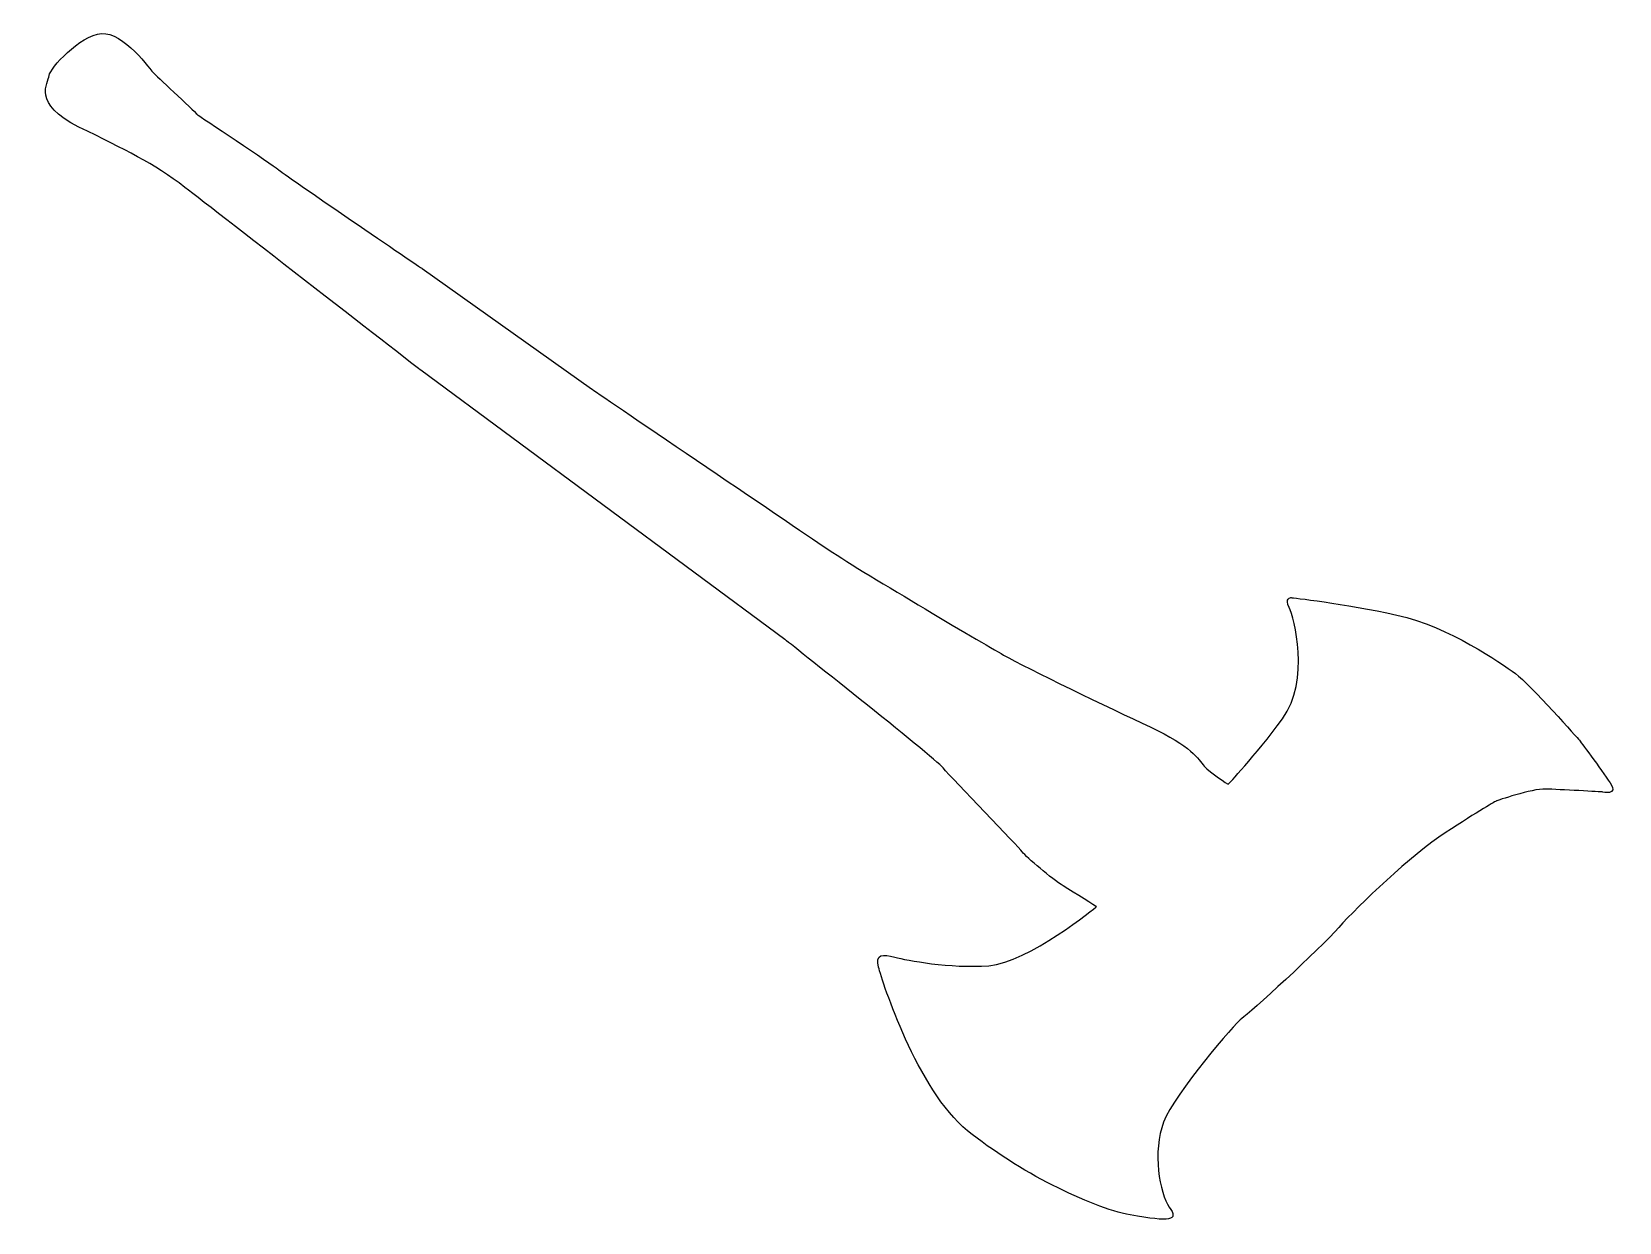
# Model space of a CAD drawing. Header units: centimetres. Extents: x -8.9 to 8.9, y -6.7 to 6.7.
import ezdxf

# ---------------------------------------------------------------- set-up
doc = ezdxf.new("R2010")
doc.units = ezdxf.units.CM
doc.header["$MEASUREMENT"] = 0
doc.layers.add('Camada 1', color=7, linetype='Continuous')

msp = doc.modelspace()

# ---------------------------------------------------------------- linework, layer by layer
at = {"layer": 'Camada 1'}
msp.add_open_spline([(8.40568, -1.27155), (8.40568, -1.27155), (7.85643, -0.6506), (7.69001, -0.52918), (7.69001, -0.52918), (7.52335, -0.4084), (6.95288, -0.00496), (6.36135, 0.12693), (6.36135, 0.12693), (5.77003, 0.25922), (5.17715, 0.32235), (5.17715, 0.32235), (5.17715, 0.32235), (5.17715, 0.32235), (5.10042, 0.31764), (5.15474, 0.21152), (5.15474, 0.21152), (5.20895, 0.10526), (5.39633, -0.60453), (5.08002, -1.03464), (5.08002, -1.03464), (4.76411, -1.46475), (4.47246, -1.76812), (4.47246, -1.76812), (4.47246, -1.76812), (4.47246, -1.76812), (4.26847, -1.64228), (4.20274, -1.56503), (4.20274, -1.56503), (4.13699, -1.48767), (4.05777, -1.33998), (3.59885, -1.12677), (3.59885, -1.12677), (3.14017, -0.91365), (2.21714, -0.47066), (1.95536, -0.32148), (1.95536, -0.32148), (1.69337, -0.17276), (0.3242, 0.63324), (-0.03907, 0.87946), (-0.03907, 0.87946), (-0.40187, 1.12608), (-2.66382, 2.6604), (-2.66382, 2.6604), (-2.66382, 2.6604), (-2.66382, 2.6604), (-4.56258, 4.00882), (-4.56258, 4.00882), (-4.56258, 4.00882), (-4.56258, 4.00882), (-6.13272, 5.07819), (-6.1804, 5.12277), (-6.1804, 5.12277), (-6.22768, 5.16682), (-7.07403, 5.72882), (-7.07403, 5.72882), (-7.07403, 5.72882), (-7.07403, 5.72882), (-7.51324, 6.1447), (-7.56055, 6.18931), (-7.56055, 6.18931), (-7.60828, 6.2335), (-7.90864, 6.66191), (-8.15504, 6.64119), (-8.15504, 6.64119), (-8.40174, 6.62087), (-8.73204, 6.25378), (-8.74297, 6.1716), (-8.74297, 6.1716), (-8.75392, 6.08921), (-8.9372, 5.85466), (-8.40864, 5.59431), (-8.40864, 5.59431), (-7.88019, 5.33314), (-7.57904, 5.19458), (-7.21973, 4.91811), (-7.21973, 4.91811), (-6.86074, 4.64218), (-4.57742, 2.86941), (-4.57742, 2.86941), (-4.57742, 2.86941), (-4.57742, 2.86941), (-0.49551, -0.14819), (-0.49551, -0.14819), (-0.49551, -0.14819), (-0.49551, -0.14819), (1.16454, -1.45745), (1.27696, -1.58631), (1.27696, -1.58631), (1.38917, -1.71569), (2.11868, -2.46769), (2.16419, -2.52659), (2.16419, -2.52659), (2.20972, -2.58628), (2.49682, -2.83028), (2.62348, -2.90762), (2.62348, -2.90762), (2.75014, -2.9853), (2.99591, -3.14008), (2.99591, -3.14008), (2.99591, -3.14008), (2.99591, -3.14008), (2.2273, -3.76857), (1.78901, -3.80133), (1.78901, -3.80133), (1.35083, -3.83451), (0.8685, -3.73989), (0.73576, -3.70693), (0.73576, -3.70693), (0.60347, -3.67383), (0.51364, -3.66203), (0.55373, -3.81933), (0.55373, -3.81933), (0.59342, -3.9771), (0.9872, -5.19426), (1.55057, -5.65001), (1.55057, -5.65001), (2.11413, -6.10565), (2.92056, -6.50948), (3.374, -6.59269), (3.374, -6.59269), (3.82715, -6.67572), (3.92074, -6.65802), (3.81144, -6.50665), (3.81144, -6.50665), (3.70227, -6.35499), (3.62083, -5.87988), (3.74791, -5.55381), (3.74791, -5.55381), (3.8751, -5.22869), (4.55034, -4.44267), (4.62572, -4.392), (4.62572, -4.392), (4.7011, -4.34146), (5.49779, -3.61754), (5.71289, -3.37216), (5.71289, -3.37216), (5.92842, -3.12689), (6.52894, -2.55968), (6.90428, -2.31295), (6.90428, -2.31295), (7.27986, -2.06612), (7.47729, -1.95526), (7.47729, -1.95526), (7.47729, -1.95526), (7.47729, -1.95526), (7.8761, -1.81784), (8.02778, -1.82262), (8.02778, -1.82262), (8.17925, -1.82786), (8.66283, -1.85445), (8.66283, -1.85445), (8.66283, -1.85445), (8.66283, -1.85445), (8.85439, -1.90292), (8.75266, -1.75219), (8.75266, -1.75219), (8.65082, -1.60138), (8.40568, -1.27155), (8.40568, -1.27155)], degree=3, knots=[0, 0, 0, 0, 0.02439024, 0.02439024, 0.02439024, 0.02439024, 0.04878049, 0.04878049, 0.04878049, 0.04878049, 0.07317073, 0.07317073, 0.07317073, 0.07317073, 0.09756098, 0.09756098, 0.09756098, 0.09756098, 0.12195122, 0.12195122, 0.12195122, 0.12195122, 0.14634146, 0.14634146, 0.14634146, 0.14634146, 0.17073171, 0.17073171, 0.17073171, 0.17073171, 0.19512195, 0.19512195, 0.19512195, 0.19512195, 0.2195122, 0.2195122, 0.2195122, 0.2195122, 0.24390244, 0.24390244, 0.24390244, 0.24390244, 0.26829268, 0.26829268, 0.26829268, 0.26829268, 0.29268293, 0.29268293, 0.29268293, 0.29268293, 0.31707317, 0.31707317, 0.31707317, 0.31707317, 0.34146341, 0.34146341, 0.34146341, 0.34146341, 0.36585366, 0.36585366, 0.36585366, 0.36585366, 0.3902439, 0.3902439, 0.3902439, 0.3902439, 0.41463415, 0.41463415, 0.41463415, 0.41463415, 0.43902439, 0.43902439, 0.43902439, 0.43902439, 0.46341463, 0.46341463, 0.46341463, 0.46341463, 0.48780488, 0.48780488, 0.48780488, 0.48780488, 0.51219512, 0.51219512, 0.51219512, 0.51219512, 0.53658537, 0.53658537, 0.53658537, 0.53658537, 0.56097561, 0.56097561, 0.56097561, 0.56097561, 0.58536585, 0.58536585, 0.58536585, 0.58536585, 0.6097561, 0.6097561, 0.6097561, 0.6097561, 0.63414634, 0.63414634, 0.63414634, 0.63414634, 0.65853659, 0.65853659, 0.65853659, 0.65853659, 0.68292683, 0.68292683, 0.68292683, 0.68292683, 0.70731707, 0.70731707, 0.70731707, 0.70731707, 0.73170732, 0.73170732, 0.73170732, 0.73170732, 0.75609756, 0.75609756, 0.75609756, 0.75609756, 0.7804878, 0.7804878, 0.7804878, 0.7804878, 0.80487805, 0.80487805, 0.80487805, 0.80487805, 0.82926829, 0.82926829, 0.82926829, 0.82926829, 0.85365854, 0.85365854, 0.85365854, 0.85365854, 0.87804878, 0.87804878, 0.87804878, 0.87804878, 0.90243902, 0.90243902, 0.90243902, 0.90243902, 0.92682927, 0.92682927, 0.92682927, 0.92682927, 0.95121951, 0.95121951, 0.95121951, 0.95121951, 1, 1, 1, 1], dxfattribs=at)

doc.saveas('drawing.dxf')
